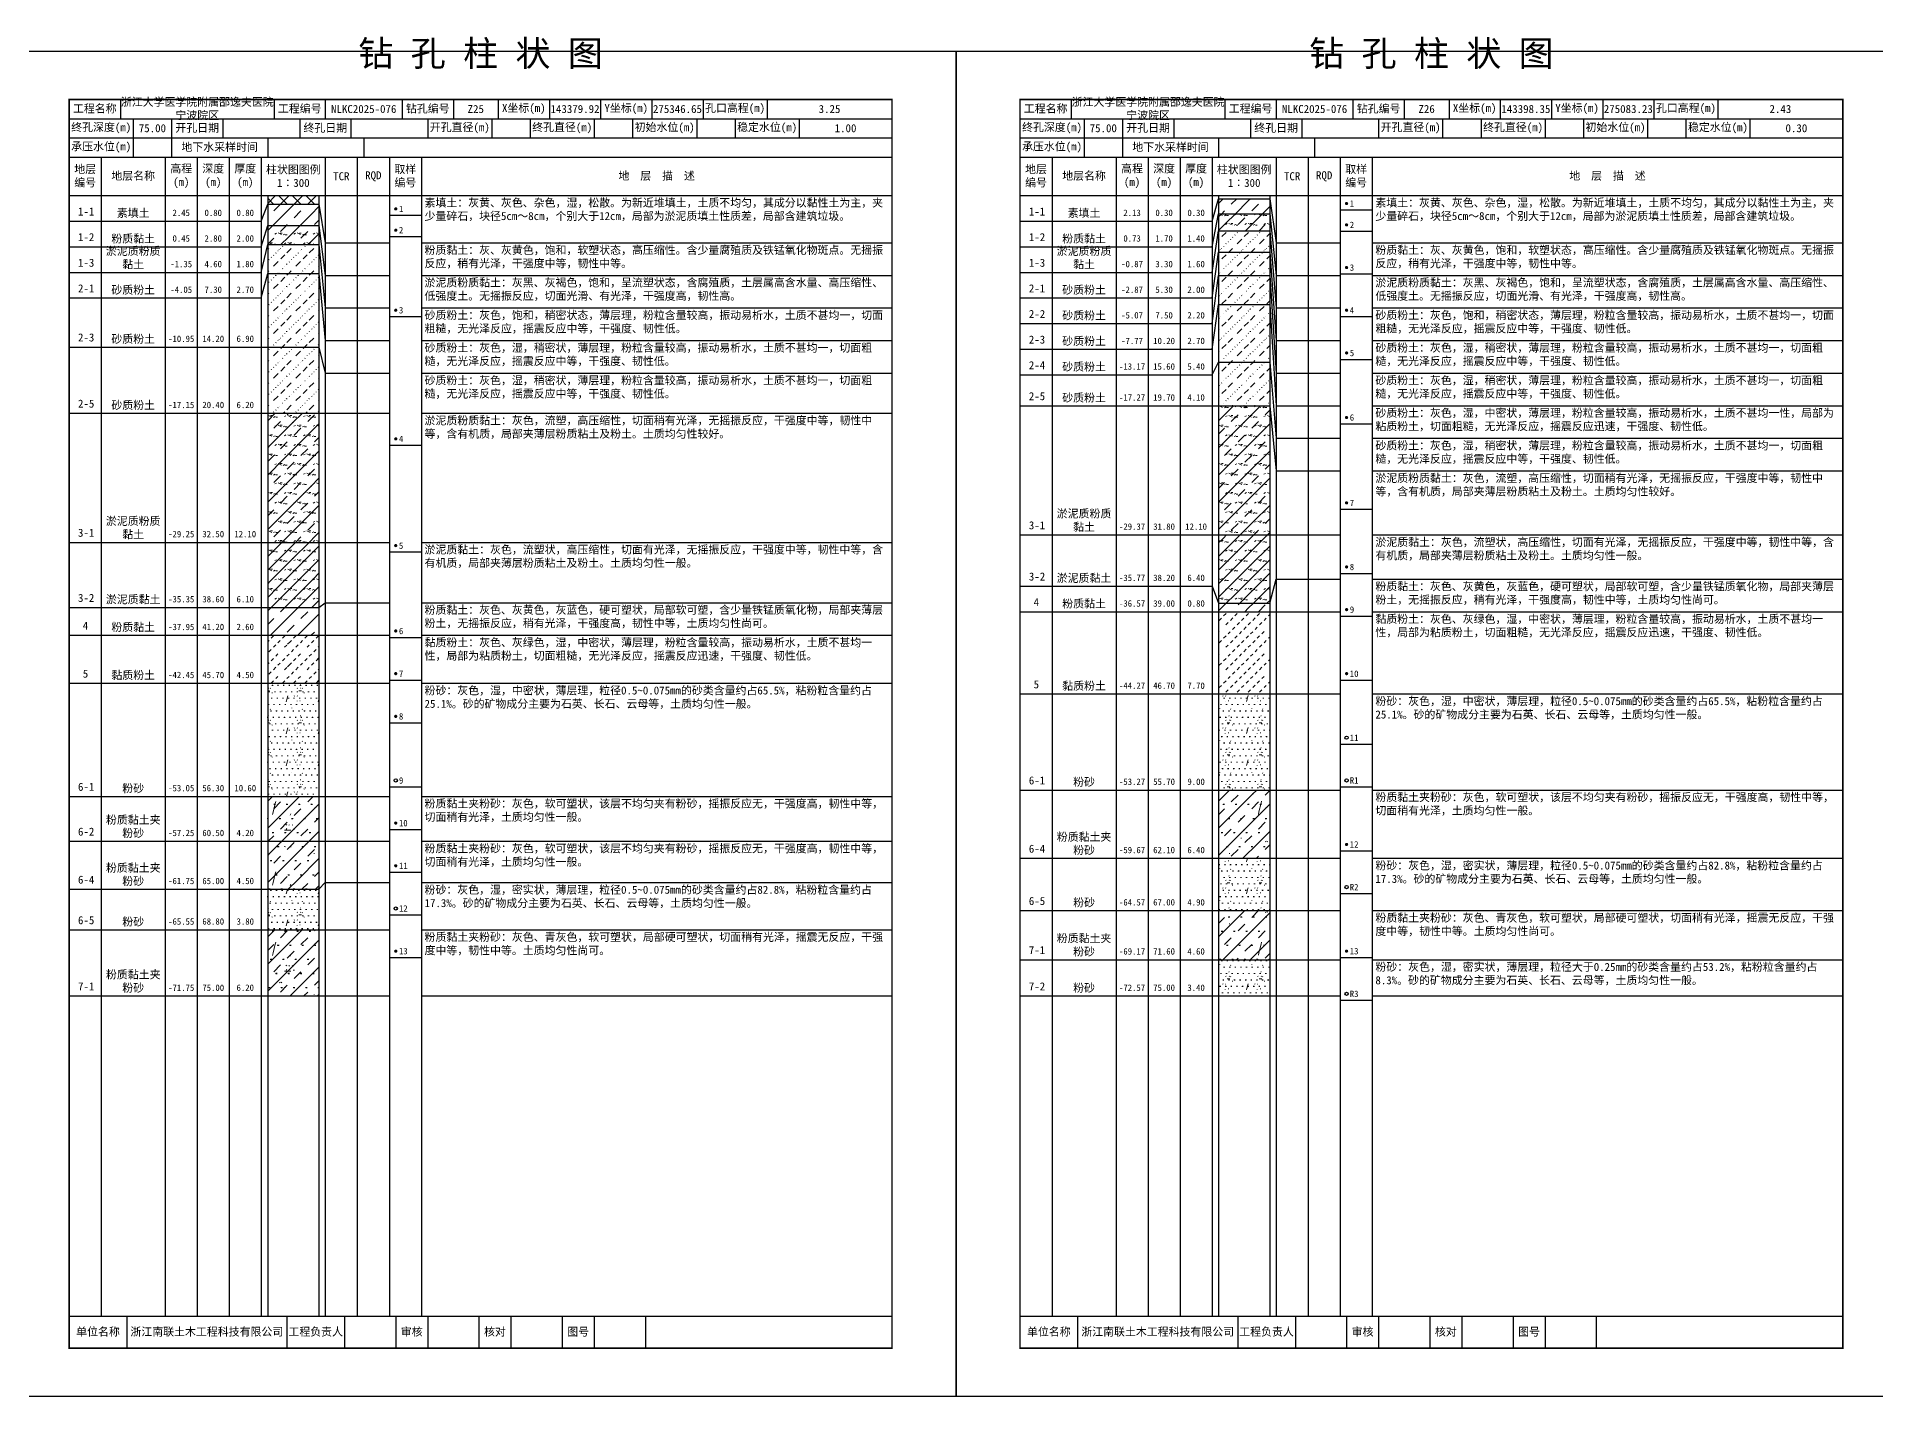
# Model space of a CAD drawing. Extents: x 297 to 65340, y 0 to 425.
# Drawn here: x 39808 to 40382, y 0 to 425 of the extents above; entities that cross this region are included whole.
import ezdxf
from ezdxf.enums import TextEntityAlignment as Align

# ---------------------------------------------------------------- set-up
doc = ezdxf.new("R2010")
doc.units = 0
doc.layers.get('0').update_dxf_attribs({"linetype": 'CONTINUOUS'})
doc.layers.add('FRAME', color=7, linetype='CONTINUOUS')
doc.layers.add('STRATUM', color=7, linetype='CONTINUOUS')
doc.layers.add('HATCH', color=7, linetype='CONTINUOUS', lineweight=13)
doc.styles.add('ST', font='')
doc.styles.get('ST').set_extended_font_data('SimSun')
pattern_1 = [(45, (0, 0), (-4.2426407, 4.2426407), [10, 0]), (45, (1.061, -3.182), (-2.1213203, 6.363961), [3, -3])]
pattern_2 = [(45, (0, 0), (-4.2426407, 4.2426407), [10, 0]), (45, (1.061, -3.182), (-2.1213203, 6.363961), [3, -3]), (26.565, (1.0741, -0.2536), (5.99982296, 5.99981224), [0.567, -12.849]), (0, (0.507, -0.2536), (0, 6), [0.567, -5.433]), (26.565, (-1.5813, 0), (5.99982296, 5.99981224), [0.567, -12.849]), (0, (-1.074, 0.2536), (0, 6), [0.567, -5.433]), (153.435, (0.5071, -0.2536), (-5.9998176, -5.36e-06), [1.134, -12.2826]), (26.565, (4.0741, 2.7464), (5.99982296, 5.99981224), [0.567, -12.849]), (0, (3.507, 2.7464), (0, 6), [0.567, -5.433]), (26.565, (1.4187, 3), (5.99982296, 5.99981224), [0.567, -12.849]), (0, (1.926, 3.2536), (0, 6), [0.567, -5.433]), (153.435, (3.5071, 2.7464), (-5.9998176, -5.36e-06), [1.134, -12.2826])]
pattern_3 = [(45.000006, (0, 0), (-7.3e-07, 6.99998237), [1.971956, -7.927535]), (45.000006, (2.813, 2.829), (-7.3e-07, 6.99998237), [1.99367, -7.905828]), (45.000006, (5.0675, 5.082), (-7.3e-07, 6.99998237), [1.813609, -8.085882]), (26.565052, (0, 3.5), (7.00000042, 7.00000017), [0.0965, -15.555976]), (36.869899, (0.7, 4.2), (6.999999835, 7.000000165), [0.197747, -34.802253]), (315.00001, (3.5, 6.976), (6.99998237, 1.2e-06), [0.033054, -9.866441]), (26.565052, (3.5, 0), (7.00000042, 7.00000017), [0.144749, -15.507727]), (26.565052, (4.2, 0.7), (7.00000042, 7.00000017), [0.10528, -15.547196]), (90.000004, (4.55, 1.05), (-7, -5e-07), [0.028767, -6.971233]), (26.565052, (4.9, 1.4), (7.00000042, 7.00000017), [0.091014, -31.213938]), (36.869899, (5.6, 2.1), (6.999999835, 7.000000165), [0.110692, -34.889308]), (45.000002, (6.3, 2.8), (-2.4e-07, 6.99998237), [0.109112, -9.790383]), (315.00001, (6.914, 3.548), (6.99998237, 1.2e-06), [0.033054, -9.866441]), (36.869898, (1.4, 4.9), (6.999999957, 7.000000043), [0.10224, -34.89776]), (53.130103, (2.1, 5.6), (13.999999763, 21.00000016), [0.134384, -34.865616]), (53.130103, (2.8, 6.3), (13.999999763, 21.00000016), [0.126246, -34.873754])]
pattern_4 = [(45, (0, 0), (-2.12132034, 2.12132034), [10, 0]), (26.565, (1.0741, -0.2536), (5.99982296, 5.99981224), [0.567, -12.849]), (0, (0.507, -0.2536), (0, 6), [0.567, -5.433]), (26.565, (-1.5813, 0), (5.99982296, 5.99981224), [0.567, -12.849]), (0, (-1.074, 0.2536), (0, 6), [0.567, -5.433]), (153.435, (0.5071, -0.2536), (-5.9998176, -5.36e-06), [1.134, -12.2826]), (26.565, (4.0741, 2.7464), (5.99982296, 5.99981224), [0.567, -12.849]), (0, (3.507, 2.7464), (0, 6), [0.567, -5.433]), (26.565, (1.4187, 3), (5.99982296, 5.99981224), [0.567, -12.849]), (0, (1.926, 3.2536), (0, 6), [0.567, -5.433]), (153.435, (3.5071, 2.7464), (-5.9998176, -5.36e-06), [1.134, -12.2826])]
pattern_5 = [(45.000005, (0, 0), (-6e-07, 6.99998237), [0.947297, -8.952198]), (45.000005, (1.4, 1.4), (-6e-07, 6.99998237), [0.986898, -8.912597]), (45.000005, (2.8, 2.8), (-6e-07, 6.99998237), [1.060182, -8.839313]), (45.000005, (4.2, 4.2), (-6e-07, 6.99998237), [0.949178, -8.950318]), (45.000005, (5.6, 5.6), (-6e-07, 6.99998237), [1.036501, -8.862994]), (45.000005, (3.5, 0), (-6e-07, 6.99998237), [1.013348, -8.886147]), (45.000005, (4.9, 1.4), (-6e-07, 6.99998237), [1.078956, -12.120371]), (45.000005, (6.3, 2.8), (-6e-07, 6.99998237), [0.998824, -8.900671]), (45.000003, (0.7, 4.2), (-3.7e-07, 6.99998237), [1.05533, -8.844165]), (45.000003, (2.1, 5.6), (-3.7e-07, 6.99998237), [1.036501, -8.862994])]
pattern_6 = [(82.875, (-0.8346, -1.206), (0.00036925, 10.00017644), [0.08929, -80.53371]), (143.13, (-0.7336, -1.2818), (-29.99996427, 20.00005359), [0.12627, -49.87373]), (172.875, (-0.5564, -1.304), (-70.000245666, 9.99966033), [0.17857, -80.44443]), (206.565, (-0.378, -1.2147), (-9.99970493, -9.99968706), [0.19954, -22.16046]), (243.435, (-0.2887, -1.0363), (8.93e-06, -9.999696), [0.19954, -22.16146]), (255.964, (-0.1994, -0.679), (-0.00020004, -9.99950129), [0.36813, -40.86287]), (255.964, (0.1106, 0.561), (-0.00020004, -9.99950129), [1.27838, -39.95262]), (255.964, (0.179, 0.835), (-0.00020004, -9.99950129), [0.28235, -40.94865]), (216.87, (0.3694, 1.0892), (-9.99998214, -10.00001786), [0.12627, -49.87373]), (243.435, (0.2683, 1.0135), (8.93e-06, -9.999696), [0.19954, -22.16146]), (206.565, (0.548, 1.1785), (-9.99970493, -9.99968706), [0.19954, -22.16046]), (172.875, (0.725, 1.1563), (-70.000245666, 9.99966033), [0.17857, -80.44443]), (143.13, (0.826, 1.0806), (-29.99996427, 20.00005359), [0.12627, -49.87373]), (82.875, (0.815, 0.992), (0.00036925, 10.00017644), [0.08929, -80.53371]), (0, (-0.33, 0.34), (0, 10), [0.89286, -9.10714]), (0, (0.025, 0), (1, 2), [0, -1.75]), (0, (0, 0.025), (1, 2), [0, -1.75]), (0, (0, 0), (1, 2), [0, -1.75]), (0, (-0.025, 0), (1, 2), [0, -1.75]), (0, (0, -0.025), (1, 2), [0, -1.75])]
pattern_7 = [(82.875, (-1.8361, -2.6533), (0.00081235, 22.00038817), [0.196438, -177.174162]), (143.13, (-1.614, -2.82), (-65.9999214, 44.0001179), [0.277794, -109.722206]), (172.875, (-1.224, -2.8687), (-154.00054047, 21.99925272), [0.392854, -176.977746]), (206.565, (-0.831, -2.672), (-21.9993508, -21.9993115), [0.438988, -48.753012]), (243.435, (-0.635, -2.28), (1.96e-05, -21.9993312), [0.438988, -48.755212]), (255.964, (-0.4387, -1.494), (-0.0004401, -21.9989028), [0.809886, -89.898314]), (255.964, (0.2434, 1.2344), (-0.0004401, -21.9989028), [2.812436, -87.895764]), (255.964, (0.394, 1.837), (-0.0004401, -21.9989028), [0.62117, -90.08703]), (216.87, (0.8126, 2.3963), (-21.9999607, -22.0000393), [0.277794, -109.722206]), (243.435, (0.59, 2.23), (1.96e-05, -21.9993312), [0.438988, -48.755212]), (206.565, (1.205, 2.593), (-21.9993508, -21.9993115), [0.438988, -48.753012]), (172.875, (1.595, 2.544), (-154.00054047, 21.99925272), [0.392854, -176.977746]), (143.13, (1.8173, 2.3772), (-65.9999214, 44.0001179), [0.277794, -109.722206]), (82.875, (1.793, 2.1823), (0.00081235, 22.00038817), [0.196438, -177.174162]), (0, (-0.725, 0.748), (0, 22), [1.964292, -20.035708]), (0, (0.055, 0), (2.2, 4.4), [0, -3.85]), (0, (0, 0.055), (2.2, 4.4), [0, -3.85]), (0, (0, 0), (2.2, 4.4), [0, -3.85]), (0, (-0.055, 0), (2.2, 4.4), [0, -3.85]), (0, (0, -0.055), (2.2, 4.4), [0, -3.85])]

# ---------------------------------------------------------------- blocks, each defined once
blk = doc.blocks.new('SolidCircle')
at = {"const_width": 0.5}
blk.add_lwpolyline([(-0.25, 0, 1), (0.25, 0, 1)], format="xyb", close=True, dxfattribs=at)

msp = doc.modelspace()

# ---------------------------------------------------------------- hatches: boundary and pattern name
at = {"layer": 'HATCH'}
h = msp.add_hatch(dxfattribs=at)
h.set_pattern_fill('STT', color=256, style=0)
h.set_pattern_definition([(45, (0, 0), (-2.12132034, 2.12132034), [10, 0]), (135, (0, 0), (-2.12132034, -2.12132034), [10, 0])])
h.paths.add_polyline_path([(39896, 375), (39880, 375), (39880, 372.33), (39896, 372.33)])
h = msp.add_hatch(dxfattribs=at)
h.set_pattern_fill('FZNT', color=256, style=0)
h.set_pattern_definition(pattern_1)
h.paths.add_polyline_path([(40193, 374), (40177, 374), (40177, 369.33), (40193, 369.33)])
h = msp.add_hatch(dxfattribs=at)
h.set_pattern_fill('FZNT', color=256, style=0)
h.set_pattern_definition(pattern_1)
h.paths.add_polyline_path([(39896, 372.33), (39880, 372.33), (39880, 365.67), (39896, 365.67)])
h = msp.add_hatch(dxfattribs=at)
h.set_pattern_fill('YNFNT', color=256, style=0)
h.set_pattern_definition(pattern_2)
h.paths.add_polyline_path([(40193, 369.33), (40177, 369.33), (40177, 364), (40193, 364)])
h = msp.add_hatch(dxfattribs=at)
h.set_pattern_fill('YNFNT', color=256, style=0)
h.set_pattern_definition(pattern_2)
h.paths.add_polyline_path([(39896, 365.67), (39880, 365.67), (39880, 359.67), (39896, 359.67)])
h = msp.add_hatch(dxfattribs=at)
h.set_pattern_fill('SZFT', color=256, style=0)
h.set_pattern_definition(pattern_3)
h.paths.add_polyline_path([(40193, 364), (40177, 364), (40177, 357.33), (40193, 357.33)])
h = msp.add_hatch(dxfattribs=at)
h.set_pattern_fill('SZFT', color=256, style=0)
h.set_pattern_definition(pattern_3)
h.paths.add_polyline_path([(39896, 359.67), (39880, 359.67), (39880, 350.67), (39896, 350.67)])
h = msp.add_hatch(dxfattribs=at)
h.set_pattern_fill('SZFT', color=256, style=0)
h.set_pattern_definition(pattern_3)
h.paths.add_polyline_path([(40193, 357.33), (40177, 357.33), (40177, 350), (40193, 350)])
h = msp.add_hatch(dxfattribs=at)
h.set_pattern_fill('SZFT', color=256, style=0)
h.set_pattern_definition(pattern_3)
h.paths.add_polyline_path([(39896, 350.67), (39880, 350.67), (39880, 327.67), (39896, 327.67)])
h = msp.add_hatch(dxfattribs=at)
h.set_pattern_fill('SZFT', color=256, style=0)
h.set_pattern_definition(pattern_3)
h.paths.add_polyline_path([(40193, 350), (40177, 350), (40177, 341), (40193, 341)])
h = msp.add_hatch(dxfattribs=at)
h.set_pattern_fill('SZFT', color=256, style=0)
h.set_pattern_definition(pattern_3)
h.paths.add_polyline_path([(40193, 341), (40177, 341), (40177, 323), (40193, 323)])
h = msp.add_hatch(dxfattribs=at)
h.set_pattern_fill('SZFT', color=256, style=0)
h.set_pattern_definition(pattern_3)
h.paths.add_polyline_path([(39896, 327.67), (39880, 327.67), (39880, 307), (39896, 307)])
h = msp.add_hatch(dxfattribs=at)
h.set_pattern_fill('SZFT', color=256, style=0)
h.set_pattern_definition(pattern_3)
h.paths.add_polyline_path([(40193, 323), (40177, 323), (40177, 309.33), (40193, 309.33)])
h = msp.add_hatch(dxfattribs=at)
h.set_pattern_fill('YNFNT', color=256, style=0)
h.set_pattern_definition(pattern_2)
h.paths.add_polyline_path([(39896, 307), (39880, 307), (39880, 266.67), (39896, 266.67)])
h = msp.add_hatch(dxfattribs=at)
h.set_pattern_fill('YNFNT', color=256, style=0)
h.set_pattern_definition(pattern_2)
h.paths.add_polyline_path([(40193, 309.33), (40177, 309.33), (40177, 269), (40193, 269)])
h = msp.add_hatch(dxfattribs=at)
h.set_pattern_fill('YNNT', color=256, style=0)
h.set_pattern_definition(pattern_4)
h.paths.add_polyline_path([(39896, 266.67), (39880, 266.67), (39880, 246.33), (39896, 246.33)])
h = msp.add_hatch(dxfattribs=at)
h.set_pattern_fill('YNNT', color=256, style=0)
h.set_pattern_definition(pattern_4)
h.paths.add_polyline_path([(40193, 269), (40177, 269), (40177, 247.67), (40193, 247.67)])
h = msp.add_hatch(dxfattribs=at)
h.set_pattern_fill('FZNT', color=256, style=0)
h.set_pattern_definition(pattern_1)
h.paths.add_polyline_path([(40193, 247.67), (40177, 247.67), (40177, 245), (40193, 245)])
h = msp.add_hatch(dxfattribs=at)
h.set_pattern_fill('FZNT', color=256, style=0)
h.set_pattern_definition(pattern_1)
h.paths.add_polyline_path([(39896, 246.33), (39880, 246.33), (39880, 237.67), (39896, 237.67)])
h = msp.add_hatch(dxfattribs=at)
h.set_pattern_fill('NZFT', color=256, style=0)
h.set_pattern_definition(pattern_5)
h.paths.add_polyline_path([(40193, 245), (40177, 245), (40177, 219.33), (40193, 219.33)])
h = msp.add_hatch(dxfattribs=at)
h.set_pattern_fill('NZFT', color=256, style=0)
h.set_pattern_definition(pattern_5)
h.paths.add_polyline_path([(39896, 237.67), (39880, 237.67), (39880, 222.67), (39896, 222.67)])
h = msp.add_hatch(dxfattribs=at)
h.set_pattern_fill('FS', color=256, style=0)
h.set_pattern_definition(pattern_6)
h.paths.add_polyline_path([(39896, 222.67), (39880, 222.67), (39880, 187.33), (39896, 187.33)])
h = msp.add_hatch(dxfattribs=at)
h.set_pattern_fill('FS', color=256, style=0)
h.set_pattern_definition(pattern_6)
h.paths.add_polyline_path([(40193, 219.33), (40177, 219.33), (40177, 189.33), (40193, 189.33)])
h = msp.add_hatch(dxfattribs=at)
h.set_pattern_fill('FZNT', color=256, style=0)
h.set_pattern_definition(pattern_1)
h.paths.add_polyline_path([(39896, 187.33), (39880, 187.33), (39880, 173.33), (39896, 173.33)])
h = msp.add_hatch(dxfattribs=at)
h.set_pattern_fill('FS', color=256, scale=2.2, style=0)
h.set_pattern_definition(pattern_7)
h.paths.add_polyline_path([(39896, 187.33), (39880, 187.33), (39880, 173.33), (39896, 173.33)])
h = msp.add_hatch(dxfattribs=at)
h.set_pattern_fill('FZNT', color=256, style=0)
h.set_pattern_definition(pattern_1)
h.paths.add_polyline_path([(40193, 189.33), (40177, 189.33), (40177, 168), (40193, 168)])
h = msp.add_hatch(dxfattribs=at)
h.set_pattern_fill('FS', color=256, scale=2.2, style=0)
h.set_pattern_definition(pattern_7)
h.paths.add_polyline_path([(40193, 189.33), (40177, 189.33), (40177, 168), (40193, 168)])
h = msp.add_hatch(dxfattribs=at)
h.set_pattern_fill('FZNT', color=256, style=0)
h.set_pattern_definition(pattern_1)
h.paths.add_polyline_path([(39896, 173.33), (39880, 173.33), (39880, 158.33), (39896, 158.33)])
h = msp.add_hatch(dxfattribs=at)
h.set_pattern_fill('FS', color=256, scale=2.2, style=0)
h.set_pattern_definition(pattern_7)
h.paths.add_polyline_path([(39896, 173.33), (39880, 173.33), (39880, 158.33), (39896, 158.33)])
h = msp.add_hatch(dxfattribs=at)
h.set_pattern_fill('FS', color=256, style=0)
h.set_pattern_definition(pattern_6)
h.paths.add_polyline_path([(40193, 168), (40177, 168), (40177, 151.67), (40193, 151.67)])
h = msp.add_hatch(dxfattribs=at)
h.set_pattern_fill('FS', color=256, style=0)
h.set_pattern_definition(pattern_6)
h.paths.add_polyline_path([(39896, 158.33), (39880, 158.33), (39880, 145.67), (39896, 145.67)])
h = msp.add_hatch(dxfattribs=at)
h.set_pattern_fill('FZNT', color=256, style=0)
h.set_pattern_definition(pattern_1)
h.paths.add_polyline_path([(40193, 151.67), (40177, 151.67), (40177, 136.33), (40193, 136.33)])
h = msp.add_hatch(dxfattribs=at)
h.set_pattern_fill('FS', color=256, scale=2.2, style=0)
h.set_pattern_definition(pattern_7)
h.paths.add_polyline_path([(40193, 151.67), (40177, 151.67), (40177, 136.33), (40193, 136.33)])
h = msp.add_hatch(dxfattribs=at)
h.set_pattern_fill('FZNT', color=256, style=0)
h.set_pattern_definition(pattern_1)
h.paths.add_polyline_path([(39896, 145.67), (39880, 145.67), (39880, 125), (39896, 125)])
h = msp.add_hatch(dxfattribs=at)
h.set_pattern_fill('FS', color=256, scale=2.2, style=0)
h.set_pattern_definition(pattern_7)
h.paths.add_polyline_path([(39896, 145.67), (39880, 145.67), (39880, 125), (39896, 125)])
h = msp.add_hatch(dxfattribs=at)
h.set_pattern_fill('FS', color=256, style=0)
h.set_pattern_definition(pattern_6)
h.paths.add_polyline_path([(40193, 136.33), (40177, 136.33), (40177, 125), (40193, 125)])

# ---------------------------------------------------------------- linework, layer by layer
at = {"layer": 'FRAME', "color": 245, "linetype": 'Continuous'}
for points in [[(39798, 0), (40095, 0), (40095, 420), (39798, 420)], [(40095, 0), (40392, 0), (40392, 420), (40095, 420)]]:
    msp.add_lwpolyline(points, close=True, dxfattribs=at)
at = {"layer": 'FRAME', "linetype": 'Continuous', "const_width": 0.5}
for points in [[(39818, 15), (40075, 15), (40075, 405), (39818, 405)], [(40115, 15), (40372, 15), (40372, 405), (40115, 405)]]:
    msp.add_lwpolyline(points, close=True, dxfattribs=at)
at = {"layer": 'FRAME', "color": 0, "linetype": 'Continuous'}
for points in [[(39834, 405), (39834, 399)], [(39882, 405), (39882, 399)], [(39898, 405), (39898, 399)], [(39922, 405), (39922, 399)], [(39938, 405), (39938, 399)], [(39952, 405), (39952, 399)], [(39968, 405), (39968, 399)], [(39984, 405), (39984, 399)], [(40000, 405), (40000, 399)], [(40016, 405), (40016, 399)], [(40036, 405), (40036, 399)], [(40075, 405), (40075, 399)], [(40131, 405), (40131, 399)], [(40179, 405), (40179, 399)], [(40195, 405), (40195, 399)], [(40219, 405), (40219, 399)], [(40235, 405), (40235, 399)], [(40249, 405), (40249, 399)], [(40265, 405), (40265, 399)], [(40281, 405), (40281, 399)], [(40297, 405), (40297, 399)], [(40313, 405), (40313, 399)], [(40333, 405), (40333, 399)], [(40372, 405), (40372, 399)], [(39818, 399), (40075, 399)], [(39838, 399), (39838, 393)], [(39850, 399), (39850, 393)], [(39866, 399), (39866, 393)], [(39890, 399), (39890, 393)], [(39906, 399), (39906, 393)], [(39930, 399), (39930, 393)], [(39950, 399), (39950, 393)], [(39962, 399), (39962, 393)], [(39982, 399), (39982, 393)], [(39994, 399), (39994, 393)], [(40014, 399), (40014, 393)], [(40026, 399), (40026, 393)], [(40046, 399), (40046, 393)], [(40075, 399), (40075, 393)], [(40115, 399), (40372, 399)], [(40135, 399), (40135, 393)], [(40147, 399), (40147, 393)], [(40163, 399), (40163, 393)], [(40187, 399), (40187, 393)], [(40203, 399), (40203, 393)], [(40227, 399), (40227, 393)], [(40247, 399), (40247, 393)], [(40259, 399), (40259, 393)], [(40279, 399), (40279, 393)], [(40291, 399), (40291, 393)], [(40311, 399), (40311, 393)], [(40323, 399), (40323, 393)], [(40343, 399), (40343, 393)], [(40372, 399), (40372, 393)], [(39818, 393), (40075, 393)], [(39838, 393), (39838, 387)], [(39850, 393), (39850, 387)], [(39880, 393), (39880, 387)], [(39910, 393), (39910, 387)], [(40115, 393), (40372, 393)], [(40135, 393), (40135, 387)], [(40147, 393), (40147, 387)], [(40177, 393), (40177, 387)], [(40207, 393), (40207, 387)], [(39818, 387), (40075, 387)], [(39828, 387), (39828, 25)], [(39848, 387), (39848, 25)], [(39858, 387), (39858, 25)], [(39868, 387), (39868, 25)], [(39878, 387), (39878, 25)], [(39898, 387), (39898, 25)], [(39908, 387), (39908, 25)], [(39918, 387), (39918, 25)], [(39928, 387), (39928, 25)], [(40075, 387), (40075, 25)], [(40115, 387), (40372, 387)], [(40125, 387), (40125, 25)], [(40145, 387), (40145, 25)], [(40155, 387), (40155, 25)], [(40165, 387), (40165, 25)], [(40175, 387), (40175, 25)], [(40195, 387), (40195, 25)], [(40205, 387), (40205, 25)], [(40215, 387), (40215, 25)], [(40225, 387), (40225, 25)], [(40372, 387), (40372, 25)], [(39818, 375), (40075, 375)], [(39880, 375), (39880, 25)], [(39896, 375), (39896, 25)], [(40115, 375), (40372, 375)], [(40177, 375), (40177, 25)], [(40193, 375), (40193, 25)], [(39818, 25), (40075, 25)], [(39836, 25), (39836, 15)], [(39886, 25), (39886, 15)], [(39904, 25), (39904, 15)], [(39920, 25), (39920, 15)], [(39930, 25), (39930, 15)], [(39946, 25), (39946, 15)], [(39956, 25), (39956, 15)], [(39972, 25), (39972, 15)], [(39982, 25), (39982, 15)], [(39998, 25), (39998, 15)], [(40115, 25), (40372, 25)], [(40133, 25), (40133, 15)], [(40183, 25), (40183, 15)], [(40201, 25), (40201, 15)], [(40217, 25), (40217, 15)], [(40227, 25), (40227, 15)], [(40243, 25), (40243, 15)], [(40253, 25), (40253, 15)], [(40269, 25), (40269, 15)], [(40279, 25), (40279, 15)], [(40295, 25), (40295, 15)]]:
    msp.add_lwpolyline(points, dxfattribs=at)
at = {"layer": 'STRATUM', "linetype": 'Continuous'}
for points in [[(40175, 367), (40177, 374), (40193, 374), (40195, 360.23)], [(39878, 367), (39880, 372.33), (39896, 372.33), (39898, 360.23)], [(39918, 368.83), (39928, 368.83)], [(40175, 359), (40177, 369.33), (40193, 369.33), (40195, 350.06)], [(40215, 370.5), (40225, 370.5)], [(39818, 367), (39828, 367)], [(39828, 367), (39848, 367)], [(39848, 367), (39858, 367)], [(39858, 367), (39868, 367)], [(39868, 367), (39878, 367)], [(39878, 359), (39880, 365.67), (39896, 365.67), (39898, 350.06)], [(39918, 362.17), (39928, 362.17)], [(40115, 367), (40125, 367)], [(40125, 367), (40145, 367)], [(40145, 367), (40155, 367)], [(40155, 367), (40165, 367)], [(40165, 367), (40175, 367)], [(40175, 351), (40177, 364), (40193, 364), (40195, 339.88)], [(40215, 363.83), (40225, 363.83)], [(39818, 359), (39828, 359)], [(39828, 359), (39848, 359)], [(39848, 359), (39858, 359)], [(39858, 359), (39868, 359)], [(39868, 359), (39878, 359)], [(39878, 351), (39880, 359.67), (39896, 359.67), (39898, 339.88)], [(39898, 360.23), (39908, 360.23)], [(39908, 360.23), (39918, 360.23)], [(39928, 360.23), (40075, 360.23)], [(40115, 359), (40125, 359)], [(40125, 359), (40145, 359)], [(40145, 359), (40155, 359)], [(40155, 359), (40165, 359)], [(40165, 359), (40175, 359)], [(40175, 343), (40177, 357.33), (40193, 357.33), (40195, 329.7)], [(40195, 360.23), (40205, 360.23)], [(40205, 360.23), (40215, 360.23)], [(40225, 360.23), (40372, 360.23)], [(39818, 351), (39828, 351)], [(39828, 351), (39848, 351)], [(39848, 351), (39858, 351)], [(39858, 351), (39868, 351)], [(39868, 351), (39878, 351)], [(39878, 343), (39880, 350.67), (39896, 350.67), (39898, 329.7)], [(40115, 351), (40125, 351)], [(40125, 351), (40145, 351)], [(40145, 351), (40155, 351)], [(40155, 351), (40165, 351)], [(40165, 351), (40175, 351)], [(40215, 350.5), (40225, 350.5)], [(39898, 350.06), (39908, 350.06)], [(39908, 350.06), (39918, 350.06)], [(39928, 350.06), (40075, 350.06)], [(40175, 335), (40177, 350), (40193, 350), (40195, 319.53)], [(40195, 350.06), (40205, 350.06)], [(40205, 350.06), (40215, 350.06)], [(40225, 350.06), (40372, 350.06)], [(39818, 343), (39828, 343)], [(39828, 343), (39848, 343)], [(39848, 343), (39858, 343)], [(39858, 343), (39868, 343)], [(39868, 343), (39878, 343)], [(39898, 339.88), (39908, 339.88)], [(39908, 339.88), (39918, 339.88)], [(39928, 339.88), (40075, 339.88)], [(40115, 343), (40125, 343)], [(40125, 343), (40145, 343)], [(40145, 343), (40155, 343)], [(40155, 343), (40165, 343)], [(40165, 343), (40175, 343)], [(40175, 327), (40177, 341), (40193, 341), (40195, 309.35)], [(40195, 339.88), (40205, 339.88)], [(40205, 339.88), (40215, 339.88)], [(40225, 339.88), (40372, 339.88)], [(39918, 337.17), (39928, 337.17)], [(40115, 335), (40125, 335)], [(40125, 335), (40145, 335)], [(40145, 335), (40155, 335)], [(40155, 335), (40165, 335)], [(40165, 335), (40175, 335)], [(40215, 337.17), (40225, 337.17)], [(39818, 327.67), (39828, 327.67)], [(39828, 327.67), (39848, 327.67)], [(39848, 327.67), (39858, 327.67)], [(39858, 327.67), (39868, 327.67)], [(39868, 327.67), (39878, 327.67)], [(39878, 327.67), (39880, 327.67), (39896, 327.67), (39898, 319.53)], [(39898, 329.7), (39908, 329.7)], [(39908, 329.7), (39918, 329.7)], [(39928, 329.7), (40075, 329.7)], [(40195, 329.7), (40205, 329.7)], [(40205, 329.7), (40215, 329.7)], [(40225, 329.7), (40372, 329.7)], [(40115, 327), (40125, 327)], [(40125, 327), (40145, 327)], [(40145, 327), (40155, 327)], [(40155, 327), (40165, 327)], [(40165, 327), (40175, 327)], [(40175, 319), (40177, 323), (40193, 323), (40195, 299.17)], [(40215, 323.83), (40225, 323.83)], [(39898, 319.53), (39908, 319.53)], [(39908, 319.53), (39918, 319.53)], [(39928, 319.53), (40075, 319.53)], [(40115, 319), (40125, 319)], [(40125, 319), (40145, 319)], [(40145, 319), (40155, 319)], [(40155, 319), (40165, 319)], [(40165, 319), (40175, 319)], [(40195, 319.53), (40205, 319.53)], [(40205, 319.53), (40215, 319.53)], [(40225, 319.53), (40372, 319.53)], [(39818, 307), (39828, 307)], [(39828, 307), (39848, 307)], [(39848, 307), (39858, 307)], [(39858, 307), (39868, 307)], [(39868, 307), (39878, 307)], [(39878, 307), (39880, 307), (39896, 307), (39898, 307)], [(39898, 307), (39908, 307)], [(39908, 307), (39918, 307)], [(39928, 307), (40075, 307)], [(40115, 309.33), (40125, 309.33)], [(40125, 309.33), (40145, 309.33)], [(40145, 309.33), (40155, 309.33)], [(40155, 309.33), (40165, 309.33)], [(40165, 309.33), (40175, 309.33)], [(40175, 309.33), (40177, 309.33), (40193, 309.33), (40195, 289)], [(40195, 309.35), (40205, 309.35)], [(40205, 309.35), (40215, 309.35)], [(40225, 309.35), (40372, 309.35)], [(40195, 299.17), (40205, 299.17)], [(40205, 299.17), (40215, 299.17)], [(40215, 303.67), (40225, 303.67)], [(40225, 299.17), (40372, 299.17)], [(39918, 297), (39928, 297)], [(40195, 289), (40205, 289)], [(40205, 289), (40215, 289)], [(40225, 289), (40372, 289)], [(40215, 277), (40225, 277)], [(39818, 266.67), (39828, 266.67)], [(39828, 266.67), (39848, 266.67)], [(39848, 266.67), (39858, 266.67)], [(39858, 266.67), (39868, 266.67)], [(39868, 266.67), (39878, 266.67)], [(39878, 266.67), (39880, 266.67), (39896, 266.67), (39898, 266.67)], [(39898, 266.67), (39908, 266.67)], [(39908, 266.67), (39918, 266.67)], [(39928, 266.67), (40075, 266.67)], [(40115, 269), (40125, 269)], [(40125, 269), (40145, 269)], [(40145, 269), (40155, 269)], [(40155, 269), (40165, 269)], [(40165, 269), (40175, 269)], [(40175, 269), (40177, 269), (40193, 269), (40195, 269)], [(40195, 269), (40205, 269)], [(40205, 269), (40215, 269)], [(40225, 269), (40372, 269)], [(39918, 263.67), (39928, 263.67)], [(40115, 253), (40125, 253)], [(40125, 253), (40145, 253)], [(40145, 253), (40155, 253)], [(40155, 253), (40165, 253)], [(40165, 253), (40175, 253)], [(40175, 253), (40177, 247.67), (40193, 247.67), (40195, 255.18)], [(40195, 255.18), (40205, 255.18)], [(40205, 255.18), (40215, 255.18)], [(40215, 257), (40225, 257)], [(40225, 255.18), (40372, 255.18)], [(39878, 246.33), (39880, 246.33), (39896, 246.33), (39898, 247.84)], [(39898, 247.84), (39908, 247.84)], [(39908, 247.84), (39918, 247.84)], [(39928, 247.84), (40075, 247.84)], [(39818, 246.33), (39828, 246.33)], [(39828, 246.33), (39848, 246.33)], [(39848, 246.33), (39858, 246.33)], [(39858, 246.33), (39868, 246.33)], [(39868, 246.33), (39878, 246.33)], [(40115, 245), (40125, 245)], [(40125, 245), (40145, 245)], [(40145, 245), (40155, 245)], [(40155, 245), (40165, 245)], [(40165, 245), (40175, 245)], [(40175, 245), (40177, 245), (40193, 245), (40195, 245)], [(40195, 245), (40205, 245)], [(40205, 245), (40215, 245)], [(40215, 243.67), (40225, 243.67)], [(40225, 245), (40372, 245)], [(39818, 237.67), (39828, 237.67)], [(39828, 237.67), (39848, 237.67)], [(39848, 237.67), (39858, 237.67)], [(39858, 237.67), (39868, 237.67)], [(39868, 237.67), (39878, 237.67)], [(39878, 237.67), (39880, 237.67), (39896, 237.67), (39898, 237.67)], [(39898, 237.67), (39908, 237.67)], [(39908, 237.67), (39918, 237.67)], [(39918, 237), (39928, 237)], [(39928, 237.67), (40075, 237.67)], [(39818, 222.67), (39828, 222.67)], [(39828, 222.67), (39848, 222.67)], [(39848, 222.67), (39858, 222.67)], [(39858, 222.67), (39868, 222.67)], [(39868, 222.67), (39878, 222.67)], [(39878, 222.67), (39880, 222.67), (39896, 222.67), (39898, 222.67)], [(39898, 222.67), (39908, 222.67)], [(39908, 222.67), (39918, 222.67)], [(39918, 223.67), (39928, 223.67)], [(39928, 222.67), (40075, 222.67)], [(40115, 219.33), (40125, 219.33)], [(40125, 219.33), (40145, 219.33)], [(40145, 219.33), (40155, 219.33)], [(40155, 219.33), (40165, 219.33)], [(40165, 219.33), (40175, 219.33)], [(40175, 219.33), (40177, 219.33), (40193, 219.33), (40195, 219.33)], [(40195, 219.33), (40205, 219.33)], [(40205, 219.33), (40215, 219.33)], [(40215, 223.67), (40225, 223.67)], [(40225, 219.33), (40372, 219.33)], [(39918, 210.33), (39928, 210.33)], [(40215, 203.67), (40225, 203.67)], [(39918, 190.33), (39928, 190.33)], [(40215, 190.33), (40225, 190.33)], [(39818, 187.33), (39828, 187.33)], [(39828, 187.33), (39848, 187.33)], [(39848, 187.33), (39858, 187.33)], [(39858, 187.33), (39868, 187.33)], [(39868, 187.33), (39878, 187.33)], [(39878, 187.33), (39880, 187.33), (39896, 187.33), (39898, 187.33)], [(39898, 187.33), (39908, 187.33)], [(39908, 187.33), (39918, 187.33)], [(39928, 187.33), (40075, 187.33)], [(40115, 189.33), (40125, 189.33)], [(40125, 189.33), (40145, 189.33)], [(40145, 189.33), (40155, 189.33)], [(40155, 189.33), (40165, 189.33)], [(40165, 189.33), (40175, 189.33)], [(40175, 189.33), (40177, 189.33), (40193, 189.33), (40195, 189.33)], [(40195, 189.33), (40205, 189.33)], [(40205, 189.33), (40215, 189.33)], [(40225, 189.33), (40372, 189.33)], [(39818, 173.33), (39828, 173.33)], [(39828, 173.33), (39848, 173.33)], [(39848, 173.33), (39858, 173.33)], [(39858, 173.33), (39868, 173.33)], [(39868, 173.33), (39878, 173.33)], [(39878, 173.33), (39880, 173.33), (39896, 173.33), (39898, 173.33)], [(39898, 173.33), (39908, 173.33)], [(39908, 173.33), (39918, 173.33)], [(39918, 177), (39928, 177)], [(39928, 173.33), (40075, 173.33)], [(40115, 168), (40125, 168)], [(40125, 168), (40145, 168)], [(40145, 168), (40155, 168)], [(40155, 168), (40165, 168)], [(40165, 168), (40175, 168)], [(40175, 168), (40177, 168), (40193, 168), (40195, 168)], [(40195, 168), (40205, 168)], [(40205, 168), (40215, 168)], [(40215, 170.33), (40225, 170.33)], [(40225, 168), (40372, 168)], [(39918, 163.67), (39928, 163.67)], [(39818, 158.33), (39828, 158.33)], [(39828, 158.33), (39848, 158.33)], [(39848, 158.33), (39858, 158.33)], [(39858, 158.33), (39868, 158.33)], [(39868, 158.33), (39878, 158.33)], [(39878, 158.33), (39880, 158.33), (39896, 158.33), (39898, 160.43)], [(39898, 160.43), (39908, 160.43)], [(39908, 160.43), (39918, 160.43)], [(39928, 160.43), (40075, 160.43)], [(40215, 157), (40225, 157)], [(39918, 150.33), (39928, 150.33)], [(40115, 151.67), (40125, 151.67)], [(40125, 151.67), (40145, 151.67)], [(40145, 151.67), (40155, 151.67)], [(40155, 151.67), (40165, 151.67)], [(40165, 151.67), (40175, 151.67)], [(40175, 151.67), (40177, 151.67), (40193, 151.67), (40195, 151.67)], [(40195, 151.67), (40205, 151.67)], [(40205, 151.67), (40215, 151.67)], [(40225, 151.67), (40372, 151.67)], [(39818, 145.67), (39828, 145.67)], [(39828, 145.67), (39848, 145.67)], [(39848, 145.67), (39858, 145.67)], [(39858, 145.67), (39868, 145.67)], [(39868, 145.67), (39878, 145.67)], [(39878, 145.67), (39880, 145.67), (39896, 145.67), (39898, 145.67)], [(39898, 145.67), (39908, 145.67)], [(39908, 145.67), (39918, 145.67)], [(39928, 145.67), (40075, 145.67)], [(39918, 137), (39928, 137)], [(40115, 136.33), (40125, 136.33)], [(40125, 136.33), (40145, 136.33)], [(40145, 136.33), (40155, 136.33)], [(40155, 136.33), (40165, 136.33)], [(40165, 136.33), (40175, 136.33)], [(40175, 136.33), (40177, 136.33), (40193, 136.33), (40195, 136.33)], [(40195, 136.33), (40205, 136.33)], [(40205, 136.33), (40215, 136.33)], [(40215, 137), (40225, 137)], [(40225, 136.33), (40372, 136.33)], [(39818, 125), (39828, 125)], [(39828, 125), (39848, 125)], [(39848, 125), (39858, 125)], [(39858, 125), (39868, 125)], [(39868, 125), (39878, 125)], [(39878, 125), (39880, 125), (39896, 125), (39898, 125)], [(39898, 125), (39908, 125)], [(39908, 125), (39918, 125)], [(39928, 125), (40075, 125)], [(40115, 125), (40125, 125)], [(40125, 125), (40145, 125)], [(40145, 125), (40155, 125)], [(40155, 125), (40165, 125)], [(40165, 125), (40175, 125)], [(40175, 125), (40177, 125), (40193, 125), (40195, 125)], [(40195, 125), (40205, 125)], [(40205, 125), (40215, 125)], [(40215, 123.67), (40225, 123.67)], [(40225, 125), (40372, 125)]]:
    msp.add_lwpolyline(points, dxfattribs=at)
at = {"layer": 'STRATUM'}
for centre in [(40217, 205.67), (39920, 192.33), (40217, 192.33), (40217, 159), (39920, 152.33), (40217, 125.67)]:
    msp.add_circle(centre, 0.5, dxfattribs=at)

# ---------------------------------------------------------------- block references
for p in [(39920, 370.83), (40217, 372.5), (39920, 364.17), (40217, 365.83), (40217, 352.5), (39920, 339.17), (40217, 339.17), (40217, 325.83), (40217, 305.67), (39920, 299), (40217, 279), (39920, 265.67), (40217, 259), (40217, 245.67), (39920, 239), (39920, 225.67), (40217, 225.67), (39920, 212.33), (39920, 179), (40217, 172.33), (39920, 165.67), (39920, 139), (40217, 139)]:
    msp.add_blockref('SolidCircle', p, dxfattribs=at)

# ---------------------------------------------------------------- texts
at = {"layer": 'FRAME', "style": 'ST'}
for p in [(39946.5, 413), (40243.5, 413)]:
    msp.add_text('钻 孔 柱 状 图', height=8, dxfattribs=at).set_placement(p, align=Align.BOTTOM_CENTER)
at = {"layer": 'FRAME', "char_height": 2.5, "attachment_point": 5, "style": 'ST'}
for s, insert, width in [('工程名称', (39826, 402), 16), ('浙江大学医学院附属邵逸夫医院宁波院区', (39858, 402), 48), ('工程编号', (39890, 402), 16), ('NLKC2025-076', (39910, 402), 24), ('钻孔编号', (39930, 402), 16), ('Z25', (39945, 402), 14), ('X坐标(m)', (39960, 402), 16), ('143379.92', (39976, 402), 16), ('Y坐标(m)', (39992, 402), 16), ('275346.65', (40008, 402), 16), ('孔口高程(m)', (40026, 402), 20), ('3.25', (40055.5, 402), 39), ('工程名称', (40123, 402), 16), ('浙江大学医学院附属邵逸夫医院宁波院区', (40155, 402), 48), ('工程编号', (40187, 402), 16), ('NLKC2025-076', (40207, 402), 24), ('钻孔编号', (40227, 402), 16), ('Z26', (40242, 402), 14), ('X坐标(m)', (40257, 402), 16), ('143398.35', (40273, 402), 16), ('Y坐标(m)', (40289, 402), 16), ('275083.23', (40305, 402), 16), ('孔口高程(m)', (40323, 402), 20), ('2.43', (40352.5, 402), 39), ('终孔深度(m)', (39828, 396), 20), ('75.00', (39844, 396), 12), ('开孔日期', (39858, 396), 16), ('终孔日期', (39898, 396), 16), ('开孔直径(m)', (39940, 396), 20), ('终孔直径(m)', (39972, 396), 20), ('初始水位(m)', (40004, 396), 20), ('稳定水位(m)', (40036, 396), 20), ('1.00', (40060.5, 396), 29), ('终孔深度(m)', (40125, 396), 20), ('75.00', (40141, 396), 12), ('开孔日期', (40155, 396), 16), ('终孔日期', (40195, 396), 16), ('开孔直径(m)', (40237, 396), 20), ('终孔直径(m)', (40269, 396), 20), ('初始水位(m)', (40301, 396), 20), ('稳定水位(m)', (40333, 396), 20), ('0.30', (40357.5, 396), 29), ('承压水位(m)', (39828, 390), 20), ('地下水采样时间', (39865, 390), 30), ('承压水位(m)', (40125, 390), 20), ('地下水采样时间', (40162, 390), 30), ('地层编号', (39823, 381), 10), ('高程\\P(m)', (39853, 381), 10), ('深度\\P(m)', (39863, 381), 10), ('厚度\\P(m)', (39873, 381), 10), ('取样编号', (39923, 381), 10), ('地层编号', (40120, 381), 10), ('高程\\P(m)', (40150, 381), 10), ('深度\\P(m)', (40160, 381), 10), ('厚度\\P(m)', (40170, 381), 10), ('取样编号', (40220, 381), 10), ('地层名称', (39838, 381), 20), ('柱状图图例\\P1∶300', (39888, 381), 20), ('TCR', (39903, 381), 10), ('RQD', (39913, 381), 10), ('地  层  描  述', (40001.5, 381), 147), ('地层名称', (40135, 381), 20), ('柱状图图例\\P1∶300', (40185, 381), 20), ('TCR', (40200, 381), 10), ('RQD', (40210, 381), 10), ('地  层  描  述', (40298.5, 381), 147), ('单位名称', (39827, 20), 18), ('浙江南联土木工程科技有限公司', (39861, 20), 50), ('工程负责人', (39895, 20), 18), ('审核', (39925, 20), 10), ('核对', (39951, 20), 10), ('图号', (39977, 20), 10), ('单位名称', (40124, 20), 18), ('浙江南联土木工程科技有限公司', (40158, 20), 50), ('工程负责人', (40192, 20), 18), ('审核', (40222, 20), 10), ('核对', (40248, 20), 10), ('图号', (40274, 20), 10)]:
    msp.add_mtext(s, dxfattribs=dict(at, insert=insert, width=width))
at = {"layer": 'STRATUM', "style": 'ST'}
for s, height, p in [('1', 2, (40218, 372.5)), ('1-1', 2.5, (39820.75, 370)), ('1', 2, (39921, 370.83)), ('1-1', 2.5, (40117.75, 370)), ('1-2', 2.5, (39820.75, 362)), ('2', 2, (39921, 364.17)), ('1-2', 2.5, (40117.75, 362)), ('2', 2, (40218, 365.83)), ('1-3', 2.5, (39820.75, 354)), ('1-3', 2.5, (40117.75, 354)), ('3', 2, (40218, 352.5)), ('2-1', 2.5, (39820.75, 346)), ('2-1', 2.5, (40117.75, 346)), ('3', 2, (39921, 339.17)), ('2-2', 2.5, (40117.75, 338)), ('4', 2, (40218, 339.17)), ('2-3', 2.5, (39820.75, 330.67)), ('2-3', 2.5, (40117.75, 330)), ('2-4', 2.5, (40117.75, 322)), ('5', 2, (40218, 325.83)), ('2-5', 2.5, (39820.75, 310)), ('2-5', 2.5, (40117.75, 312.33)), ('6', 2, (40218, 305.67)), ('4', 2, (39921, 299)), ('7', 2, (40218, 279)), ('3-1', 2.5, (39820.75, 269.67)), ('3-1', 2.5, (40117.75, 272)), ('5', 2, (39921, 265.67)), ('8', 2, (40218, 259)), ('3-2', 2.5, (40117.75, 256)), ('3-2', 2.5, (39820.75, 249.33)), ('4', 2.5, (40119.25, 248)), ('4', 2.5, (39822.25, 240.67)), ('9', 2, (40218, 245.67)), ('6', 2, (39921, 239)), ('5', 2.5, (39822.25, 225.67)), ('7', 2, (39921, 225.67)), ('10', 2, (40218, 225.67)), ('5', 2.5, (40119.25, 222.33)), ('8', 2, (39921, 212.33)), ('11', 2, (40218, 205.67)), ('6-1', 2.5, (39820.75, 190.33)), ('9', 2, (39921, 192.33)), ('6-1', 2.5, (40117.75, 192.33)), ('R1', 2, (40218, 192.33)), ('10', 2, (39921, 179)), ('6-2', 2.5, (39820.75, 176.33)), ('12', 2, (40218, 172.33)), ('11', 2, (39921, 165.67)), ('6-4', 2.5, (40117.75, 171)), ('6-4', 2.5, (39820.75, 161.33)), ('6-5', 2.5, (40117.75, 154.67)), ('R2', 2, (40218, 159)), ('6-5', 2.5, (39820.75, 148.67)), ('12', 2, (39921, 152.33)), ('13', 2, (39921, 139)), ('7-1', 2.5, (40117.75, 139.33)), ('13', 2, (40218, 139)), ('7-1', 2.5, (39820.75, 128)), ('7-2', 2.5, (40117.75, 128)), ('R3', 2, (40218, 125.67))]:
    msp.add_text(s, height=height, dxfattribs=at).set_placement(p, align=Align.MIDDLE_LEFT)
for s, p in [('2.45', (39853, 368)), ('0.80', (39863, 368)), ('0.80', (39873, 368)), ('2.13', (40150, 368)), ('0.30', (40160, 368)), ('0.30', (40170, 368)), ('0.45', (39853, 360)), ('2.80', (39863, 360)), ('2.00', (39873, 360)), ('0.73', (40150, 360)), ('1.70', (40160, 360)), ('1.40', (40170, 360)), ('-1.35', (39853, 352)), ('4.60', (39863, 352)), ('1.80', (39873, 352)), ('-0.87', (40150, 352)), ('3.30', (40160, 352)), ('1.60', (40170, 352)), ('-4.05', (39853, 344)), ('7.30', (39863, 344)), ('2.70', (39873, 344)), ('-2.87', (40150, 344)), ('5.30', (40160, 344)), ('2.00', (40170, 344)), ('-5.07', (40150, 336)), ('7.50', (40160, 336)), ('2.20', (40170, 336)), ('-10.95', (39853, 328.67)), ('14.20', (39863, 328.67)), ('6.90', (39873, 328.67)), ('-7.77', (40150, 328)), ('10.20', (40160, 328)), ('2.70', (40170, 328)), ('-13.17', (40150, 320)), ('15.60', (40160, 320)), ('5.40', (40170, 320)), ('-17.15', (39853, 308)), ('20.40', (39863, 308)), ('6.20', (39873, 308)), ('-17.27', (40150, 310.33)), ('19.70', (40160, 310.33)), ('4.10', (40170, 310.33)), ('-29.25', (39853, 267.67)), ('32.50', (39863, 267.67)), ('12.10', (39873, 267.67)), ('-29.37', (40150, 270)), ('31.80', (40160, 270)), ('12.10', (40170, 270)), ('-35.77', (40150, 254)), ('38.20', (40160, 254)), ('6.40', (40170, 254)), ('-35.35', (39853, 247.33)), ('38.60', (39863, 247.33)), ('6.10', (39873, 247.33)), ('-36.57', (40150, 246)), ('39.00', (40160, 246)), ('0.80', (40170, 246)), ('-37.95', (39853, 238.67)), ('41.20', (39863, 238.67)), ('2.60', (39873, 238.67)), ('-42.45', (39853, 223.67)), ('45.70', (39863, 223.67)), ('4.50', (39873, 223.67)), ('-44.27', (40150, 220.33)), ('46.70', (40160, 220.33)), ('7.70', (40170, 220.33)), ('-53.05', (39853, 188.33)), ('56.30', (39863, 188.33)), ('10.60', (39873, 188.33)), ('-53.27', (40150, 190.33)), ('55.70', (40160, 190.33)), ('9.00', (40170, 190.33)), ('-57.25', (39853, 174.33)), ('60.50', (39863, 174.33)), ('4.20', (39873, 174.33)), ('-59.67', (40150, 169)), ('62.10', (40160, 169)), ('6.40', (40170, 169)), ('-61.75', (39853, 159.33)), ('65.00', (39863, 159.33)), ('4.50', (39873, 159.33)), ('-64.57', (40150, 152.67)), ('67.00', (40160, 152.67)), ('4.90', (40170, 152.67)), ('-65.55', (39853, 146.67)), ('68.80', (39863, 146.67)), ('3.80', (39873, 146.67)), ('-69.17', (40150, 137.33)), ('71.60', (40160, 137.33)), ('4.60', (40170, 137.33)), ('-71.75', (39853, 126)), ('75.00', (39863, 126)), ('6.20', (39873, 126)), ('-72.57', (40150, 126)), ('75.00', (40160, 126)), ('3.40', (40170, 126))]:
    msp.add_text(s, height=2, dxfattribs=at).set_placement(p, align=Align.BOTTOM_CENTER)
at = {"layer": 'STRATUM', "char_height": 2.5, "style": 'ST'}
for s, insert, width, attachment_point in [('素填土：灰黄、灰色、杂色，湿，松散。为新近堆填土，土质不均匀，其成分以黏性土为主，夹少量碎石，块径5cm～8cm，个别大于12cm，局部为淤泥质填土性质差，局部含建筑垃圾。', (39929, 374), 146, 1), ('素填土：灰黄、灰色、杂色，湿，松散。为新近堆填土，土质不均匀，其成分以黏性土为主，夹少量碎石，块径5cm～8cm，个别大于12cm，局部为淤泥质填土性质差，局部含建筑垃圾。', (40226, 374), 146, 1), ('素填土', (39838, 368), 20, 8), ('素填土', (40135, 368), 20, 8), ('粉质黏土', (39838, 360), 20, 8), ('粉质黏土', (40135, 360), 20, 8), ('淤泥质粉质黏土', (39838, 352), 20, 8), ('粉质黏土：灰、灰黄色，饱和，软塑状态，高压缩性。含少量腐殖质及铁锰氧化物斑点。无摇振反应，稍有光泽，干强度中等，韧性中等。', (39929, 359.23), 146, 1), ('淤泥质粉质黏土', (40135, 352), 20, 8), ('粉质黏土：灰、灰黄色，饱和，软塑状态，高压缩性。含少量腐殖质及铁锰氧化物斑点。无摇振反应，稍有光泽，干强度中等，韧性中等。', (40226, 359.23), 146, 1), ('砂质粉土', (39838, 344), 20, 8), ('淤泥质粉质黏土：灰黑、灰褐色，饱和，呈流塑状态，含腐殖质，土层属高含水量、高压缩性、低强度土。无摇振反应，切面光滑、有光泽，干强度高，韧性高。', (39929, 349.06), 146, 1), ('砂质粉土', (40135, 344), 20, 8), ('淤泥质粉质黏土：灰黑、灰褐色，饱和，呈流塑状态，含腐殖质，土层属高含水量、高压缩性、低强度土。无摇振反应，切面光滑、有光泽，干强度高，韧性高。', (40226, 349.06), 146, 1), ('砂质粉土：灰色，饱和，稍密状态，薄层理，粉粒含量较高，振动易析水，土质不甚均一，切面粗糙，无光泽反应，摇震反应中等，干强度、韧性低。', (39929, 338.88), 146, 1), ('砂质粉土', (40135, 336), 20, 8), ('砂质粉土：灰色，饱和，稍密状态，薄层理，粉粒含量较高，振动易析水，土质不甚均一，切面粗糙，无光泽反应，摇震反应中等，干强度、韧性低。', (40226, 338.88), 146, 1), ('砂质粉土', (39838, 328.67), 20, 8), ('砂质粉土：灰色，湿，稍密状，薄层理，粉粒含量较高，振动易析水，土质不甚均一，切面粗糙，无光泽反应，摇震反应中等，干强度、韧性低。', (39929, 328.7), 146, 1), ('砂质粉土', (40135, 328), 20, 8), ('砂质粉土：灰色，湿，稍密状，薄层理，粉粒含量较高，振动易析水，土质不甚均一，切面粗糙，无光泽反应，摇震反应中等，干强度、韧性低。', (40226, 328.7), 146, 1), ('砂质粉土', (40135, 320), 20, 8), ('砂质粉土：灰色，湿，稍密状，薄层理，粉粒含量较高，振动易析水，土质不甚均一，切面粗糙，无光泽反应，摇震反应中等，干强度、韧性低。', (39929, 318.53), 146, 1), ('砂质粉土：灰色，湿，稍密状，薄层理，粉粒含量较高，振动易析水，土质不甚均一，切面粗糙，无光泽反应，摇震反应中等，干强度、韧性低。', (40226, 318.53), 146, 1), ('砂质粉土', (39838, 308), 20, 8), ('砂质粉土', (40135, 310.33), 20, 8), ('淤泥质粉质黏土：灰色，流塑，高压缩性，切面稍有光泽，无摇振反应，干强度中等，韧性中等，含有机质，局部夹薄层粉质粘土及粉土。土质均匀性较好。', (39929, 306), 146, 1), ('砂质粉土：灰色，湿，中密状，薄层理，粉粒含量较高，振动易析水，土质不甚均一性，局部为粘质粉土，切面粗糙，无光泽反应，摇震反应迅速，干强度、韧性低。', (40226, 308.35), 146, 1), ('砂质粉土：灰色，湿，稍密状，薄层理，粉粒含量较高，振动易析水，土质不甚均一，切面粗糙，无光泽反应，摇震反应中等，干强度、韧性低。', (40226, 298.17), 146, 1), ('淤泥质粉质黏土：灰色，流塑，高压缩性，切面稍有光泽，无摇振反应，干强度中等，韧性中等，含有机质，局部夹薄层粉质粘土及粉土。土质均匀性较好。', (40226, 288), 146, 1), ('淤泥质粉质黏土', (40135, 270), 20, 8), ('淤泥质粉质黏土', (39838, 267.67), 20, 8), ('淤泥质黏土：灰色，流塑状，高压缩性，切面有光泽，无摇振反应，干强度中等，韧性中等，含有机质，局部夹薄层粉质粘土及粉土。土质均匀性一般。', (39929, 265.67), 146, 1), ('淤泥质黏土：灰色，流塑状，高压缩性，切面有光泽，无摇振反应，干强度中等，韧性中等，含有机质，局部夹薄层粉质粘土及粉土。土质均匀性一般。', (40226, 268), 146, 1), ('淤泥质黏土', (40135, 254), 20, 8), ('粉质黏土：灰色、灰黄色，灰蓝色，硬可塑状，局部软可塑，含少量铁锰质氧化物，局部夹薄层粉土，无摇振反应，稍有光泽，干强度高，韧性中等，土质均匀性尚可。', (40226, 254.18), 146, 1), ('淤泥质黏土', (39838, 247.33), 20, 8), ('粉质黏土：灰色、灰黄色，灰蓝色，硬可塑状，局部软可塑，含少量铁锰质氧化物，局部夹薄层粉土，无摇振反应，稍有光泽，干强度高，韧性中等，土质均匀性尚可。', (39929, 246.84), 146, 1), ('粉质黏土', (40135, 246), 20, 8), ('粉质黏土', (39838, 238.67), 20, 8), ('黏质粉土：灰色、灰绿色，湿，中密状，薄层理，粉粒含量较高，振动易析水，土质不甚均一性，局部为粘质粉土，切面粗糙，无光泽反应，摇震反应迅速，干强度、韧性低。', (40226, 244), 146, 1), ('黏质粉土：灰色、灰绿色，湿，中密状，薄层理，粉粒含量较高，振动易析水，土质不甚均一性，局部为粘质粉土，切面粗糙，无光泽反应，摇震反应迅速，干强度、韧性低。', (39929, 236.67), 146, 1), ('黏质粉土', (39838, 223.67), 20, 8), ('粉砂：灰色，湿，中密状，薄层理，粒径0.5~0.075mm的砂类含量约占65.5%，粘粉粒含量约占25.1%。砂的矿物成分主要为石英、长石、云母等，土质均匀性一般。', (39929, 221.67), 146, 1), ('黏质粉土', (40135, 220.33), 20, 8), ('粉砂：灰色，湿，中密状，薄层理，粒径0.5~0.075mm的砂类含量约占65.5%，粘粉粒含量约占25.1%。砂的矿物成分主要为石英、长石、云母等，土质均匀性一般。', (40226, 218.33), 146, 1), ('粉砂', (39838, 188.33), 20, 8), ('粉砂', (40135, 190.33), 20, 8), ('粉质黏土夹粉砂：灰色，软可塑状，该层不均匀夹有粉砂，摇振反应无，干强度高，韧性中等，切面稍有光泽，土质均匀性一般。', (39929, 186.33), 146, 1), ('粉质黏土夹粉砂：灰色，软可塑状，该层不均匀夹有粉砂，摇振反应无，干强度高，韧性中等，切面稍有光泽，土质均匀性一般。', (40226, 188.33), 146, 1), ('粉质黏土夹粉砂', (39838, 174.33), 20, 8), ('粉质黏土夹粉砂：灰色，软可塑状，该层不均匀夹有粉砂，摇振反应无，干强度高，韧性中等，切面稍有光泽，土质均匀性一般。', (39929, 172.33), 146, 1), ('粉质黏土夹粉砂', (40135, 169), 20, 8), ('粉质黏土夹粉砂', (39838, 159.33), 20, 8), ('粉砂：灰色，湿，密实状，薄层理，粒径0.5~0.075mm的砂类含量约占82.8%，粘粉粒含量约占17.3%。砂的矿物成分主要为石英、长石、云母等，土质均匀性一般。', (40226, 167), 146, 1), ('粉砂：灰色，湿，密实状，薄层理，粒径0.5~0.075mm的砂类含量约占82.8%，粘粉粒含量约占17.3%。砂的矿物成分主要为石英、长石、云母等，土质均匀性一般。', (39929, 159.43), 146, 1), ('粉砂', (40135, 152.67), 20, 8), ('粉砂', (39838, 146.67), 20, 8), ('粉质黏土夹粉砂：灰色、青灰色，软可塑状，局部硬可塑状，切面稍有光泽，摇震无反应，干强度中等，韧性中等。土质均匀性尚可。', (40226, 150.67), 146, 1), ('粉质黏土夹粉砂：灰色、青灰色，软可塑状，局部硬可塑状，切面稍有光泽，摇震无反应，干强度中等，韧性中等。土质均匀性尚可。', (39929, 144.67), 146, 1), ('粉质黏土夹粉砂', (40135, 137.33), 20, 8), ('粉质黏土夹粉砂', (39838, 126), 20, 8), ('粉砂：灰色，湿，密实状，薄层理，粒径大于0.25mm的砂类含量约占53.2%，粘粉粒含量约占8.3%。砂的矿物成分主要为石英、长石、云母等，土质均匀性一般。', (40226, 135.33), 146, 1), ('粉砂', (40135, 126), 20, 8)]:
    msp.add_mtext(s, dxfattribs=dict(at, insert=insert, width=width, attachment_point=attachment_point))

doc.saveas('drawing.dxf')
